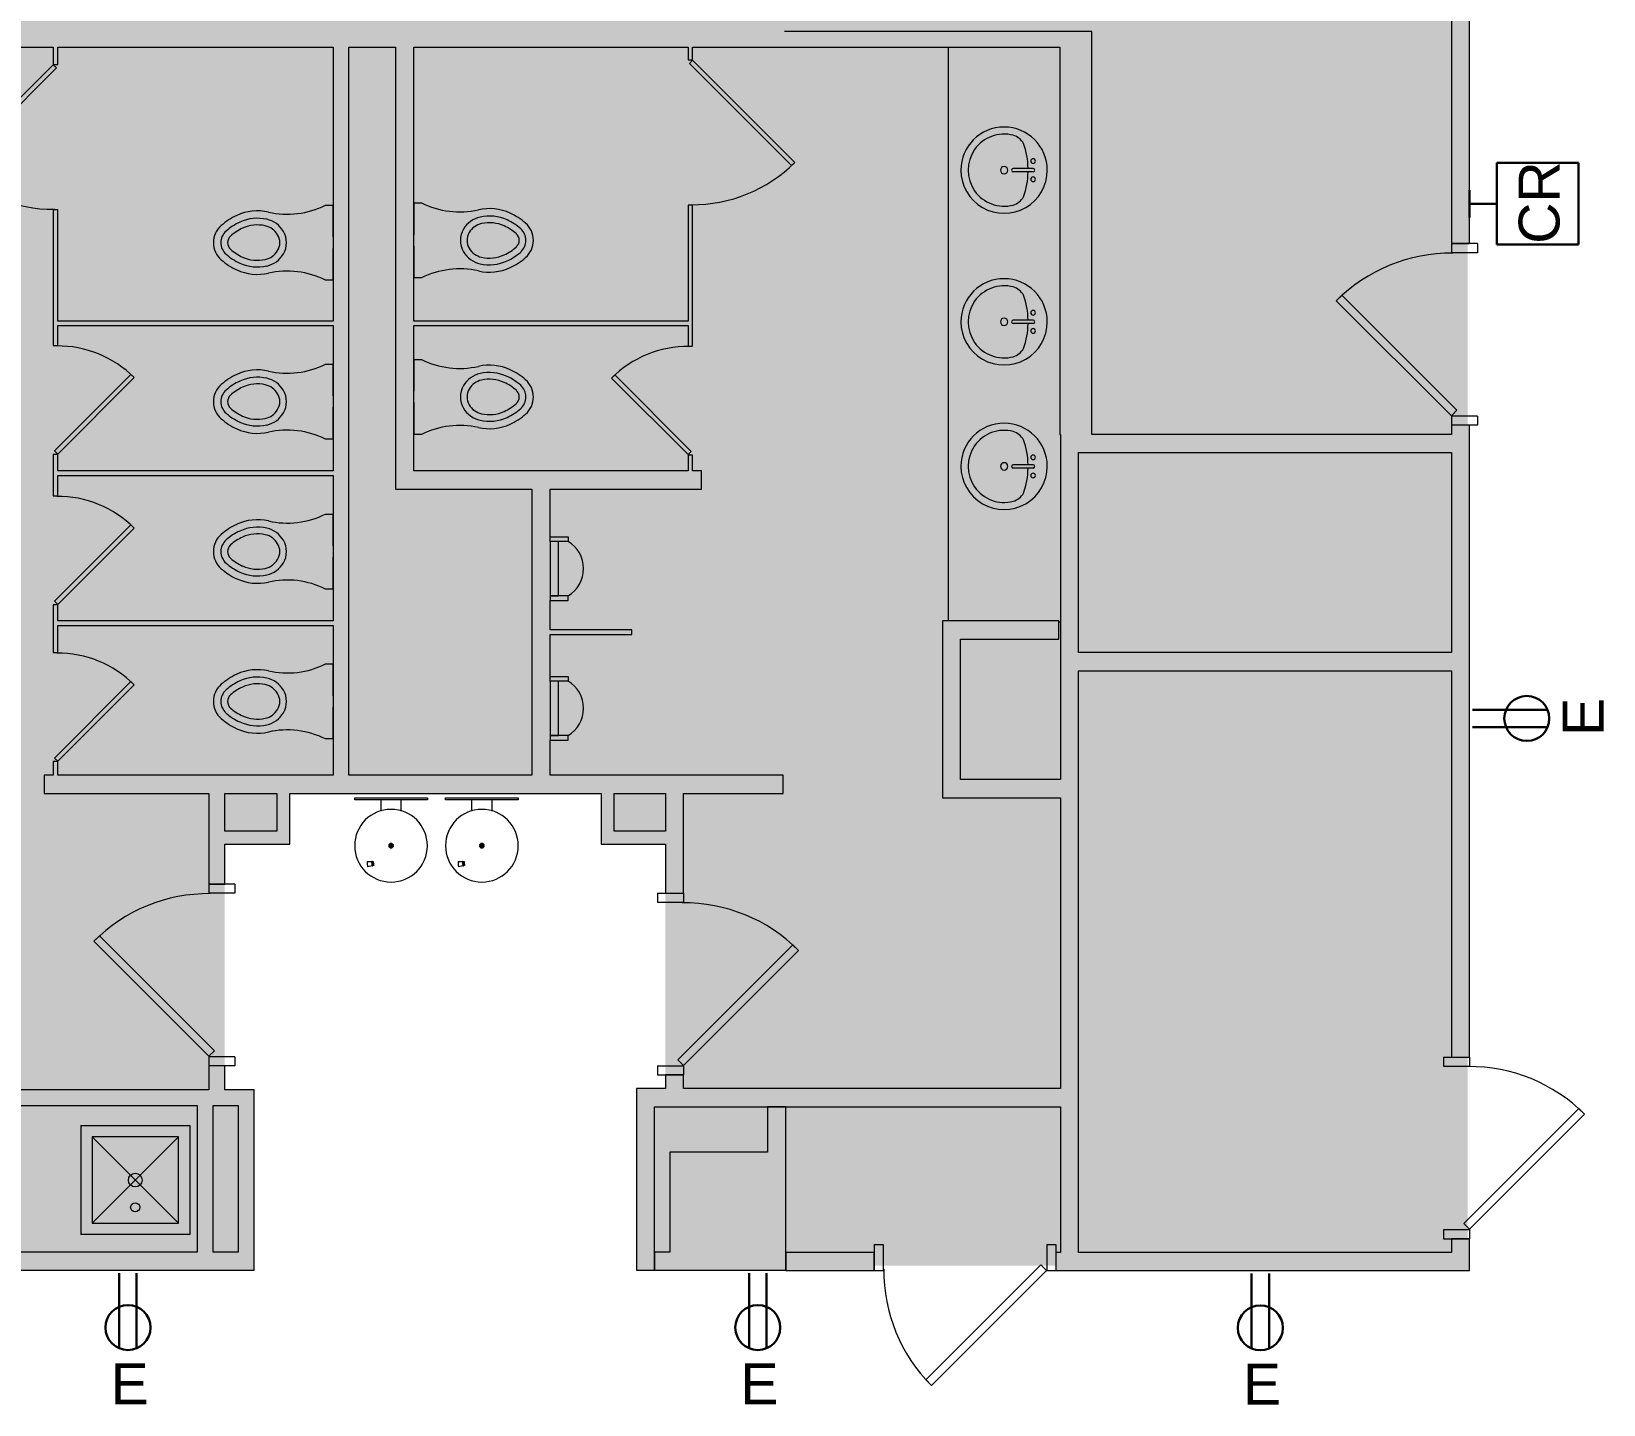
# Model space of a CAD drawing. Header units: inches. Extents: x 385 to 2249, y -1781 to -36.
# Drawn here: x 1299 to 1645, y -1544.5 to -1242.2 of the extents above; entities that cross this region are included whole.
import ezdxf

# ---------------------------------------------------------------- set-up
doc = ezdxf.new("R2010")
doc.units = ezdxf.units.IN
doc.header["$MEASUREMENT"] = 0
for name, color, linetype, lineweight in [('A-ANNO-NOTE', 131, 'Continuous', 30), ('A-DETL-GENF', 92, 'Continuous', 9), ('A-DOOR', 31, 'Continuous', 13), ('A-DOOR-FRAM', 31, 'Continuous', 20), ('A-WALL', 113, 'Continuous', 13), ('A-WALL-PATT', 111, 'Continuous', 13), ('I-WALL', 2, 'Continuous', 13), ('P-SANR-FIXT', 6, 'Continuous', 13), ('Q-CASE', 31, 'Continuous', 13)]:
    doc.layers.add(name, color=color, linetype=linetype, lineweight=lineweight)
doc.styles.add('Swis721 Lt BT', font='swissl.ttf', dxfattribs={"height": 9})

# ---------------------------------------------------------------- blocks, each defined once
blk = doc.blocks.new('Walls 36 - Walls 36-5075010-Level 5 POWER _ SIGNAL')
at = {"layer": 'A-WALL', "lineweight": 9}
blk.add_hatch(color=7, dxfattribs=at).paths.add_polyline_path([(1439.45, -1514.89), (1465.05, -1514.89), (1465.05, -1478.89), (1460.95, -1478.89), (1460.95, -1488.89), (1439.45, -1488.89), (1439.45, -1510.89), (1436.11, -1510.89), (1436.11, -1514.89)], flags=0)
at = {"layer": 'A-WALL', "color": 8, "lineweight": 20}
for p, q in [((1465.05, -1478.89), (1460.95, -1478.89)), ((1460.95, -1478.89), (1460.95, -1488.89)), ((1465.05, -1514.89), (1465.05, -1478.89)), ((1460.95, -1488.89), (1439.45, -1488.89)), ((1439.45, -1488.89), (1439.45, -1510.89)), ((1439.45, -1510.89), (1436.11, -1510.89)), ((1436.11, -1510.89), (1436.11, -1514.89)), ((1436.11, -1514.89), (1465.05, -1514.89))]:
    blk.add_line(p, q, dxfattribs=at)
blk = doc.blocks.new('Single Flush - OTJ_SOLIDFLUSH_ALUM-5070093-Level 5 POWER _ SIGNAL')
at = {"layer": 'A-DOOR', "color": 8, "lineweight": 20}
for p, q in [((-8.65, -25.84), (16.67, -0.51)), ((17.91, -1.75), (-7.42, -27.07)), ((16.67, -0.51), (17.91, -1.75)), ((-7.42, -27.07), (-8.65, -25.84))]:
    blk.add_line(p, q, dxfattribs=at)
at = {"layer": 'A-DOOR', "lineweight": 9}
blk.add_arc((17.91, -1.75), 35.81, 179.5, 225, dxfattribs=at)
at = {"layer": 'A-DOOR-FRAM', "color": 8}
for p, q in [((-20, 4), (-20, -1.75)), ((-20, 4), (-18, 4)), ((-18, 4), (-18, -1.75)), ((18, 4), (18, -1.75)), ((18, 4), (20, 4)), ((20, 4), (20, -1.75)), ((-20, -1.75), (-18, -1.75)), ((18, -1.75), (20, -1.75))]:
    blk.add_line(p, q, dxfattribs=at)
blk = doc.blocks.new('Single Flush - OTJ_SOLIDFLUSH_ALUM-5073304-Level 5 POWER _ SIGNAL')
at = {"layer": 'A-DOOR', "color": 8, "lineweight": 20}
for p, q in [((-7.42, 27.32), (-8.65, 26.09)), ((-8.65, 26.09), (16.67, 0.76)), ((17.91, 2), (-7.42, 27.32)), ((16.67, 0.76), (17.91, 2))]:
    blk.add_line(p, q, dxfattribs=at)
at = {"layer": 'A-DOOR', "lineweight": 9}
blk.add_arc((17.91, 2), 35.81, 135, 180.5, dxfattribs=at)
at = {"layer": 'A-DOOR-FRAM', "color": 8}
for p, q in [((-20, -3.75), (-20, 2)), ((-20, 2), (-18, 2)), ((-18, -3.75), (-18, 2)), ((18, -3.75), (18, 2)), ((18, 2), (20, 2)), ((20, -3.75), (20, 2)), ((-20, -3.75), (-18, -3.75)), ((18, -3.75), (20, -3.75))]:
    blk.add_line(p, q, dxfattribs=at)
blk = doc.blocks.new('Single Glass Door1 - 24_ x 84_-5083455-Level 5 POWER _ SIGNAL')
at = {"layer": 'A-DOOR', "color": 8, "lineweight": 20}
for p, q in [((-5.64, -16.63), (11.2, 0.21)), ((11.2, 0.21), (11.91, -0.5)), ((11.91, -0.5), (-4.93, -17.34)), ((-4.93, -17.34), (-5.64, -16.63))]:
    blk.add_line(p, q, dxfattribs=at)
at = {"layer": 'A-DOOR', "lineweight": 9}
blk.add_arc((11.91, -0.5), 23.81, 179.5, 225, dxfattribs=at)
blk = doc.blocks.new('Single Glass Door1 - 24_ x 84_ 2-5083524-Level 5 POWER _ SIGNAL')
at = {"layer": 'A-DOOR', "color": 8, "lineweight": 20}
for p, q in [((-7.3, -22.29), (15.2, 0.21)), ((15.2, 0.21), (15.91, -0.5)), ((15.91, -0.5), (-6.59, -22.99)), ((-6.59, -22.99), (-7.3, -22.29))]:
    blk.add_line(p, q, dxfattribs=at)
at = {"layer": 'A-DOOR', "lineweight": 9}
blk.add_arc((15.91, -0.5), 31.81, 179.5, 225, dxfattribs=at)
blk = doc.blocks.new('Single Glass Door1 - 24_ x 84_ 2-5083620-Level 5 POWER _ SIGNAL')
at = {"layer": 'A-DOOR', "color": 8, "lineweight": 20}
for p, q in [((-6.59, 22.99), (-7.3, 22.29)), ((-7.3, 22.29), (15.2, -0.21)), ((15.91, 0.5), (-6.59, 22.99)), ((15.2, -0.21), (15.91, 0.5))]:
    blk.add_line(p, q, dxfattribs=at)
at = {"layer": 'A-DOOR', "lineweight": 9}
blk.add_arc((15.91, 0.5), 31.81, 135, 180.5, dxfattribs=at)
blk = doc.blocks.new('Single Glass Door1 - 24_ x 84_-5083610-Level 5 POWER _ SIGNAL')
at = {"layer": 'A-DOOR', "color": 8, "lineweight": 20}
for p, q in [((-4.93, 17.34), (-5.64, 16.63)), ((11.91, 0.5), (-4.93, 17.34)), ((-5.64, 16.63), (11.2, -0.21)), ((11.2, -0.21), (11.91, 0.5))]:
    blk.add_line(p, q, dxfattribs=at)
at = {"layer": 'A-DOOR', "lineweight": 9}
blk.add_arc((11.91, 0.5), 23.81, 135, 180.5, dxfattribs=at)
blk = doc.blocks.new('P-Mop_Sink - P-Mop_Sink-4258602-Level 5 POWER _ SIGNAL')
at = {"layer": 'P-SANR-FIXT', "lineweight": 9}
for p, q in [((-12, 0), (12, 0)), ((-12, 0), (-12, -24)), ((12, 0), (12, -24)), ((9.5, -2.5), (-9.5, -21.5)), ((-9.5, -2.5), (9.5, -21.5)), ((-9.5, -2.5), (-9.5, -21.5)), ((9.5, -2.5), (-9.5, -2.5)), ((9.5, -21.5), (9.5, -2.5)), ((12, -24), (-12, -24)), ((-9.5, -21.5), (9.5, -21.5))]:
    blk.add_line(p, q, dxfattribs=at)
for centre, radius in [((0, -12), 1.5), ((0, -18), 1)]:
    blk.add_circle(centre, radius, dxfattribs=at)
blk = doc.blocks.new('Casework 4 - Casework 1-5090662-Level 5 POWER _ SIGNAL')
at = {"layer": 'Q-CASE', "lineweight": 9}
for p, q in [((1247.75, -1245.68), (1247.75, -1371.93)), ((1272.1, -1372.18), (1272.44, -1372.18))]:
    blk.add_line(p, q, dxfattribs=at)
blk = doc.blocks.new('Sink Vanity-Round - 19_ x 19_-5084992-Level 5 POWER _ SIGNAL')
at = {"layer": 'P-SANR-FIXT', "lineweight": 9}
for p, q in [((3.43, -9.73), (3.43, -5.36)), ((4.18, -9.73), (4.18, -5.36))]:
    blk.add_line(p, q, dxfattribs=at)
for centre, radius, start, end in [((3.81, -3.35), 9.5, 90, 270), ((3.81, -3.35), 7.93, 345.3071, 194.6929), ((3.81, -3.35), 9.5, 270, 90), ((3.81, -3.35), 0.812, 0, 180), ((3.81, -3.35), 0.812, 180, 0), ((0.05, -4.11), 4.12, 197.8096, 239.2073), ((3.81, -5.36), 0.375, 0, 180), ((7.56, -4.11), 4.12, 300.7927, 342.1904), ((3.81, 9.17), 17.81, 250.7914, 268.7933), ((1.81, -9.73), 0.5, 0, 180), ((1.81, -9.73), 0.5, 180, 0), ((3.81, -9.73), 0.375, 180, 0), ((3.81, 9.17), 17.81, 271.2067, 289.2086), ((5.81, -9.73), 0.5, 0, 180), ((5.81, -9.73), 0.5, 180, 0)]:
    blk.add_arc(centre, radius, start, end, dxfattribs=at)
blk = doc.blocks.new('P-Toilet-Wall-3D - Wall Mount-5086594-Level 5 POWER _ SIGNAL')
at = {"layer": 'P-SANR-FIXT', "lineweight": 9}
for p, q in [((1383.18, -1321.39), (1383.18, -1314.39)), ((1383.18, -1314.39), (1384.8, -1314.39)), ((1383.11, -1321.39), (1383.18, -1321.39)), ((1383.18, -1323.89), (1383.11, -1323.89)), ((1383.18, -1330.89), (1383.18, -1323.89)), ((1384.8, -1330.89), (1383.18, -1330.89))]:
    blk.add_line(p, q, dxfattribs=at)
for centre, radius, start, end in [((1393.22, -1297.54), 18.83, 243.4615, 282.704), ((1398.97, -1323.07), 5.71, 102.704, 149.296), ((1399.76, -1326.58), 10.93, 65.296, 102.704), ((1399.76, -1326.58), 9.3, 65.296, 102.704), ((1398.44, -1329.45), 12.47, 48.704, 65.296), ((1398.44, -1329.45), 14.09, 48.704, 65.296), ((1398.25, -1322.64), 4.87, 149.296, 210.704), ((1398.25, -1322.64), 3.4, 149.296, 210.704), ((1398.97, -1323.07), 4.24, 102.704, 149.296), ((1399.76, -1326.58), 7.83, 65.296, 102.704), ((1398.44, -1329.45), 11, 48.704, 65.296), ((1404.42, -1322.64), 1.93, 311.296, 48.704), ((1404.42, -1322.64), 3.4, 311.296, 48.704), ((1404.42, -1322.64), 5.03, 311.296, 48.704), ((1398.97, -1322.21), 5.71, 210.704, 257.296), ((1398.97, -1322.21), 4.24, 210.704, 257.296), ((1398.44, -1315.83), 11, 294.704, 311.296), ((1398.44, -1315.83), 12.47, 294.704, 311.296), ((1399.76, -1318.71), 10.93, 257.296, 294.704), ((1399.76, -1318.71), 9.3, 257.296, 294.704), ((1399.76, -1318.71), 7.83, 257.296, 294.704), ((1398.44, -1315.83), 14.09, 294.704, 311.296), ((1393.22, -1347.74), 18.83, 77.296, 116.5385)]:
    blk.add_arc(centre, radius, start, end, dxfattribs=at)
blk = doc.blocks.new('P-Urinal-Wall-3D - P-Urinal-Wall-3D-5086618-Level 5 POWER _ SIGNAL')
at = {"layer": 'P-SANR-FIXT', "lineweight": 9}
for p, q in [((-11.29, 2), (-11.29, 6)), ((-11.29, 6), (-10.29, 6)), ((-10.29, 6), (-10.29, 2)), ((1.71, 3.85), (-10.29, 3.85)), ((-10.29, 3.85), (-10.29, 2)), ((2.73, 6), (1.71, 6)), ((1.71, 6), (1.71, 2)), ((1.71, 2), (1.71, 3.85)), ((2.73, 2), (2.73, 6)), ((-10.29, 2), (-11.29, 2)), ((-10.29, 2), (1.71, 2)), ((1.71, 2), (2.73, 2))]:
    blk.add_line(p, q, dxfattribs=at)
blk.add_arc((-4.29, 2.39), 7, 31.0027, 148.9973, dxfattribs=at)
blk = doc.blocks.new('Non-Recessed_16quot_Bowl_Drinking_Fountain_Single_12986 - Non-Recessed_16quot_Bowl_Drinking_Fountain_Single_12986-5088045-Level 5 POWER _ SIGNAL')
at = {"layer": 'P-SANR-FIXT', "lineweight": 9}
for p, q in [((-8.48, -3), (7.52, -3)), ((-8.48, -3.37), (-8.48, -3)), ((7.52, -3.37), (-8.48, -3.37)), ((-2.73, -3.37), (-2.73, -5.88)), ((1.77, -5.88), (1.77, -3.37)), ((7.52, -3), (7.52, -3.37)), ((-5.73, -17), (-4.76, -17)), ((-4.76, -17), (-4.67, -17)), ((-4.66, -17.93), (-5.6, -18.14)), ((-4.57, -17.91), (-4.66, -17.93))]:
    blk.add_line(p, q, dxfattribs=at)
at = {"layer": 'P-SANR-FIXT', "lineweight": 9, "flags": 128}
for points in [[(-5.73, -17), (-5.73, -17.21), (-5.72, -17.42), (-5.7, -17.63), (-5.67, -17.83), (-5.63, -18.04), (-5.61, -18.14)], [(-4.56, -17.91), (-4.6, -17.75), (-4.62, -17.58), (-4.64, -17.42), (-4.66, -17.25), (-4.66, -17.09), (-4.66, -17)]]:
    blk.add_lwpolyline(points, dxfattribs=at)
at = {"layer": 'P-SANR-FIXT', "lineweight": 9}
for centre, radius, start, end in [((-0.48, -13.5), 8, 360, 180), ((-0.48, -13.5), 8, 180, 360), ((-0.48, -13.5), 0.5, 360, 180), ((-0.48, -13.5), 0.5, 180, 360), ((-0.48, -13.5), 0.125, 0, 180), ((-0.48, -13.5), 0.125, 180, 360), ((-0.51, -17), 4.25, 180, 192.6167), ((-0.51, -17), 4.16, 180, 192.6167), ((-0.51, -17), 3.88, 180, 192.6167)]:
    blk.add_arc(centre, radius, start, end, dxfattribs=at)
for points in [[(-0.92, -13.32), (-0.92, -13.3), (-0.92, -13.29), (-0.92, -13.27)], [(-4.66, -17), (-4.68, -17), (-4.7, -17), (-4.72, -17)], [(-4.63, -17.26), (-4.61, -17.27), (-4.56, -17.28), (-4.51, -17.33), (-4.48, -17.38), (-4.47, -17.43), (-4.47, -17.45)], [(-4.66, -17.93), (-4.63, -17.92), (-4.6, -17.92), (-4.56, -17.91)], [(-4.29, -17.85), (-4.34, -17.86), (-4.43, -17.88), (-4.54, -17.9), (-4.61, -17.92), (-4.63, -17.92)]]:
    blk.add_open_spline(points, degree=3, dxfattribs=at)
for points, knots in [([(-0.67, -13.32), (-0.67, -13.33), (-0.68, -13.36), (-0.7, -13.4), (-0.73, -13.43), (-0.76, -13.44), (-0.77, -13.44), (-0.79, -13.44), (-0.8, -13.44), (-0.81, -13.44), (-0.82, -13.44), (-0.84, -13.44), (-0.85, -13.43), (-0.85, -13.43), (-0.86, -13.43), (-0.87, -13.42), (-0.88, -13.41), (-0.89, -13.41), (-0.9, -13.4), (-0.9, -13.39), (-0.91, -13.38), (-0.92, -13.35), (-0.92, -13.33), (-0.92, -13.32)], [-1, -1, -1, -1, -0.888889, -0.777778, -0.666667, -0.611111, -0.583333, -0.555556, -0.5, -0.472222, -0.444444, -0.416667, -0.388889, -0.361111, -0.333333, -0.305556, -0.277778, -0.25, -0.222222, -0.194444, -0.166667, -0.111111, 0, 0, 0, 0]), ([(-0.92, -13.68), (-0.92, -13.66), (-0.92, -13.64), (-0.91, -13.62), (-0.9, -13.61), (-0.9, -13.6), (-0.89, -13.59), (-0.88, -13.58), (-0.87, -13.58), (-0.86, -13.57), (-0.85, -13.57), (-0.84, -13.56), (-0.83, -13.56), (-0.82, -13.56), (-0.81, -13.56), (-0.8, -13.55), (-0.79, -13.55), (-0.77, -13.56), (-0.76, -13.56), (-0.73, -13.57), (-0.7, -13.59), (-0.68, -13.63), (-0.67, -13.66), (-0.67, -13.68)], [-1, -1, -1, -1, -0.888889, -0.833333, -0.805556, -0.777778, -0.75, -0.722222, -0.694444, -0.666667, -0.638889, -0.611111, -0.583333, -0.555556, -0.527778, -0.5, -0.444444, -0.416667, -0.388889, -0.333333, -0.222222, -0.111111, 0, 0, 0, 0]), ([(-0.67, -13.68), (-0.67, -13.69), (-0.68, -13.72), (-0.69, -13.74), (-0.7, -13.75), (-0.7, -13.76), (-0.71, -13.77), (-0.72, -13.78), (-0.73, -13.78), (-0.74, -13.79), (-0.74, -13.79), (-0.75, -13.8), (-0.76, -13.8), (-0.77, -13.8), (-0.78, -13.8), (-0.8, -13.8), (-0.81, -13.8), (-0.82, -13.8), (-0.83, -13.8), (-0.85, -13.79), (-0.86, -13.79), (-0.87, -13.78), (-0.88, -13.78), (-0.89, -13.76), (-0.91, -13.74), (-0.92, -13.72), (-0.92, -13.69), (-0.92, -13.68)], [-1, -1, -1, -1, -0.888889, -0.833333, -0.805556, -0.777778, -0.75, -0.722222, -0.694444, -0.666667, -0.638889, -0.611111, -0.583333, -0.555556, -0.527778, -0.5, -0.472222, -0.444444, -0.388889, -0.361111, -0.333333, -0.305556, -0.277778, -0.222222, -0.166667, -0.111111, 0, 0, 0, 0]), ([(-0.89, -13.24), (-0.89, -13.23), (-0.88, -13.22), (-0.86, -13.21), (-0.85, -13.2), (-0.84, -13.2), (-0.83, -13.2), (-0.82, -13.19), (-0.81, -13.19), (-0.8, -13.19), (-0.78, -13.19), (-0.77, -13.2), (-0.76, -13.2), (-0.75, -13.2), (-0.74, -13.21), (-0.74, -13.21), (-0.73, -13.22), (-0.72, -13.22), (-0.71, -13.23), (-0.7, -13.24), (-0.7, -13.25), (-0.69, -13.26), (-0.68, -13.28), (-0.67, -13.3), (-0.67, -13.32)], [-0.7777778, -0.7777778, -0.7777778, -0.7777778, -0.7222222, -0.6666667, -0.6388889, -0.6111111, -0.5833333, -0.5555556, -0.5277778, -0.5, -0.4722222, -0.4444444, -0.4166667, -0.3888889, -0.3611111, -0.3333333, -0.3055556, -0.2777778, -0.25, -0.2222222, -0.1944444, -0.1666667, -0.1111111, 0, 0, 0, 0]), ([(-0.6, -13.15), (-0.6, -13.14), (-0.6, -13.11), (-0.59, -13.09), (-0.58, -13.08), (-0.57, -13.07), (-0.57, -13.06), (-0.56, -13.06), (-0.55, -13.05), (-0.54, -13.04), (-0.52, -13.03), (-0.49, -13.02), (-0.46, -13.02), (-0.44, -13.03), (-0.42, -13.04), (-0.41, -13.04), (-0.4, -13.05), (-0.4, -13.06), (-0.39, -13.06), (-0.38, -13.07), (-0.37, -13.08), (-0.37, -13.09), (-0.36, -13.11), (-0.35, -13.14), (-0.35, -13.15)], [-1, -1, -1, -1, -0.888889, -0.833333, -0.805556, -0.777778, -0.75, -0.722222, -0.694444, -0.666667, -0.611111, -0.555556, -0.444444, -0.388889, -0.361111, -0.333333, -0.305556, -0.277778, -0.25, -0.222222, -0.194444, -0.166667, -0.111111, 0, 0, 0, 0]), ([(-0.35, -13.15), (-0.35, -13.16), (-0.35, -13.18), (-0.36, -13.2), (-0.37, -13.21), (-0.38, -13.22), (-0.38, -13.23), (-0.39, -13.24), (-0.42, -13.26), (-0.45, -13.28), (-0.5, -13.28), (-0.54, -13.26), (-0.56, -13.24), (-0.57, -13.23), (-0.59, -13.21), (-0.6, -13.19), (-0.6, -13.16), (-0.6, -13.15)], [-1, -1, -1, -1, -0.916667, -0.875, -0.833333, -0.791667, -0.770833, -0.75, -0.666667, -0.555556, -0.444444, -0.333333, -0.277778, -0.222222, -0.166667, -0.111111, 0, 0, 0, 0]), ([(-0.6, -13.86), (-0.6, -13.85), (-0.6, -13.84), (-0.59, -13.82), (-0.59, -13.8), (-0.58, -13.79), (-0.57, -13.78), (-0.56, -13.77), (-0.54, -13.75), (-0.5, -13.74), (-0.45, -13.74), (-0.42, -13.75), (-0.39, -13.77), (-0.38, -13.78), (-0.37, -13.8), (-0.36, -13.83), (-0.35, -13.85), (-0.35, -13.86)], [-1, -1, -1, -1, -0.916667, -0.875, -0.833333, -0.791667, -0.770833, -0.75, -0.666667, -0.555556, -0.444444, -0.333333, -0.277778, -0.222222, -0.166667, -0.111111, 0, 0, 0, 0]), ([(-0.28, -13.32), (-0.28, -13.3), (-0.28, -13.28), (-0.27, -13.26), (-0.26, -13.25), (-0.25, -13.24), (-0.25, -13.23), (-0.24, -13.22), (-0.23, -13.22), (-0.22, -13.21), (-0.21, -13.21), (-0.2, -13.2), (-0.19, -13.2), (-0.18, -13.2), (-0.17, -13.19), (-0.16, -13.19), (-0.15, -13.19), (-0.14, -13.19), (-0.12, -13.2), (-0.11, -13.2), (-0.1, -13.21), (-0.09, -13.21), (-0.08, -13.22), (-0.06, -13.24), (-0.05, -13.25), (-0.04, -13.28), (-0.03, -13.3), (-0.03, -13.32)], [-1, -1, -1, -1, -0.888889, -0.833333, -0.805556, -0.777778, -0.75, -0.722222, -0.694444, -0.666667, -0.638889, -0.611111, -0.583333, -0.555556, -0.527778, -0.5, -0.472222, -0.444444, -0.388889, -0.361111, -0.333333, -0.305556, -0.277778, -0.222222, -0.166667, -0.111111, 0, 0, 0, 0]), ([(-0.03, -13.32), (-0.03, -13.33), (-0.04, -13.35), (-0.05, -13.38), (-0.06, -13.39), (-0.06, -13.4), (-0.07, -13.41), (-0.08, -13.41), (-0.08, -13.42), (-0.09, -13.43), (-0.1, -13.43), (-0.11, -13.43), (-0.12, -13.44), (-0.13, -13.44), (-0.14, -13.44), (-0.16, -13.44), (-0.17, -13.44), (-0.19, -13.44), (-0.2, -13.44), (-0.22, -13.43), (-0.25, -13.4), (-0.28, -13.36), (-0.28, -13.33), (-0.28, -13.32)], [-1, -1, -1, -1, -0.888889, -0.833333, -0.805556, -0.777778, -0.75, -0.722222, -0.694444, -0.666667, -0.638889, -0.611111, -0.583333, -0.555556, -0.527778, -0.5, -0.444444, -0.416667, -0.388889, -0.333333, -0.222222, -0.111111, 0, 0, 0, 0]), ([(-0.28, -13.68), (-0.28, -13.66), (-0.28, -13.63), (-0.25, -13.6), (-0.22, -13.57), (-0.2, -13.56), (-0.18, -13.56), (-0.16, -13.55), (-0.14, -13.56), (-0.13, -13.56), (-0.12, -13.56), (-0.11, -13.56), (-0.1, -13.57), (-0.09, -13.57), (-0.08, -13.58), (-0.08, -13.58), (-0.07, -13.59), (-0.06, -13.6), (-0.06, -13.61), (-0.05, -13.62), (-0.04, -13.64), (-0.03, -13.66), (-0.03, -13.68)], [-1, -1, -1, -1, -0.888889, -0.777778, -0.666667, -0.611111, -0.555556, -0.5, -0.472222, -0.444444, -0.416667, -0.388889, -0.361111, -0.333333, -0.305556, -0.277778, -0.25, -0.222222, -0.194444, -0.166667, -0.111111, 0, 0, 0, 0]), ([(-0.03, -13.68), (-0.03, -13.69), (-0.04, -13.72), (-0.05, -13.74), (-0.06, -13.76), (-0.08, -13.78), (-0.1, -13.79), (-0.11, -13.79), (-0.12, -13.8), (-0.13, -13.8), (-0.14, -13.8), (-0.15, -13.8), (-0.16, -13.8), (-0.17, -13.8), (-0.18, -13.8), (-0.19, -13.8), (-0.2, -13.8), (-0.21, -13.79), (-0.22, -13.79), (-0.23, -13.78), (-0.24, -13.78), (-0.25, -13.77), (-0.25, -13.76), (-0.26, -13.75), (-0.27, -13.74), (-0.28, -13.72), (-0.28, -13.69), (-0.28, -13.68)], [-1, -1, -1, -1, -0.888889, -0.833333, -0.777778, -0.722222, -0.666667, -0.638889, -0.611111, -0.583333, -0.555556, -0.527778, -0.5, -0.472222, -0.444444, -0.416667, -0.388889, -0.361111, -0.333333, -0.305556, -0.277778, -0.25, -0.222222, -0.194444, -0.166667, -0.111111, 0, 0, 0, 0]), ([(-4.71, -17), (-4.69, -17), (-4.63, -17), (-4.53, -17), (-4.43, -17), (-4.38, -17)], [-0.1147104, -0.1147104, -0.1147104, -0.1147104, -0.0833333, -0.0416667, 0, 0, 0, 0]), ([(-0.35, -13.86), (-0.35, -13.88), (-0.36, -13.9), (-0.37, -13.92), (-0.37, -13.93), (-0.38, -13.94), (-0.39, -13.95), (-0.39, -13.96), (-0.4, -13.96), (-0.42, -13.97), (-0.43, -13.98), (-0.45, -13.99), (-0.48, -13.99), (-0.5, -13.99), (-0.52, -13.98), (-0.53, -13.98), (-0.54, -13.97), (-0.55, -13.96), (-0.56, -13.96), (-0.57, -13.95), (-0.57, -13.94), (-0.58, -13.93), (-0.59, -13.92), (-0.6, -13.9), (-0.6, -13.88), (-0.6, -13.86)], [-1, -1, -1, -1, -0.888889, -0.833333, -0.805556, -0.777778, -0.75, -0.722222, -0.694444, -0.666667, -0.611111, -0.555556, -0.5, -0.444444, -0.388889, -0.361111, -0.333333, -0.305556, -0.277778, -0.25, -0.222222, -0.194444, -0.166667, -0.111111, 0, 0, 0, 0]), ([(-4.47, -17.45), (-4.47, -17.48), (-4.48, -17.52), (-4.51, -17.57), (-4.53, -17.59), (-4.56, -17.62), (-4.59, -17.63), (-4.61, -17.63)], [-1, -1, -1, -1, -0.8333333, -0.7916667, -0.75, -0.6666667, -0.5851729, -0.5851729, -0.5851729, -0.5851729])]:
    blk.add_open_spline(points, degree=3, knots=knots, dxfattribs=at)
blk = doc.blocks.new('Single Flush - OTJ_SOLIDFLUSH_ALUM-5110855-Level 5 POWER _ SIGNAL')
at = {"layer": 'A-DOOR', "color": 8, "lineweight": 20}
for p, q in [((-8.65, -26.09), (16.67, -0.76)), ((17.91, -2), (-7.42, -27.32)), ((16.67, -0.76), (17.91, -2)), ((-7.42, -27.32), (-8.65, -26.09))]:
    blk.add_line(p, q, dxfattribs=at)
at = {"layer": 'A-DOOR', "lineweight": 9}
blk.add_arc((17.91, -2), 35.81, 179.5, 225, dxfattribs=at)
at = {"layer": 'A-DOOR-FRAM', "color": 8}
for p, q in [((-20, 3.75), (-20, -2)), ((-20, 3.75), (-18, 3.75)), ((-18, 3.75), (-18, -2)), ((18, 3.75), (18, -2)), ((18, 3.75), (20, 3.75)), ((20, 3.75), (20, -2)), ((-20, -2), (-18, -2)), ((18, -2), (20, -2))]:
    blk.add_line(p, q, dxfattribs=at)

msp = doc.modelspace()

# ---------------------------------------------------------------- hatches: boundary and pattern name
at = {"layer": 'A-DETL-GENF'}
h = msp.add_hatch(color=9, dxfattribs=at)
h.paths.add_polyline_path([(1524.47, -1513.89), (1524.47, -1510.95), (1525.47, -1510.95), (1525.47, -1478.89), (1465.05, -1478.89), (1465.05, -1510.95), (1484.47, -1510.95), (1484.47, -1513.89)], flags=0)
h.paths.add_polyline_path([(1529.47, -1510.95), (1611.51, -1510.95), (1611.51, -1507.95), (1615.11, -1507.95), (1615.11, -1467.95), (1611.51, -1467.95), (1611.51, -1382.93), (1529.47, -1382.93), (1529.47, -1494.95)], flags=0)
h.paths.add_polyline_path([(1439.45, -1510.89), (1439.45, -1488.89), (1460.95, -1488.89), (1460.95, -1478.89), (1436.11, -1478.89), (1436.11, -1510.89), (1438.5, -1510.89)], flags=0)
h.paths.add_polyline_path([(1312.3, -1510.89), (1335.43, -1510.89), (1335.43, -1478.64), (1222.77, -1478.64), (1222.77, -1510.89), (1309.8, -1510.89)], flags=0)
h.paths.add_polyline_path([(1338.93, -1510.89), (1344.5, -1510.89), (1344.5, -1478.64), (1338.93, -1478.64), (1338.93, -1504.53)], flags=0)
h.paths.add_polyline_path([(1335.43, -1475.14), (1338, -1475.14), (1338, -1469.89), (1341.5, -1469.89), (1341.5, -1429.89), (1338, -1429.89), (1338, -1409.93), (1301.75, -1409.93), (1301.75, -1405.93), (1303.74, -1405.93), (1303.74, -1402.93), (1304.74, -1402.93), (1304.74, -1405.93), (1365.36, -1405.93), (1365.36, -1372.93), (1304.74, -1372.93), (1304.74, -1378.93), (1303.74, -1378.93), (1303.74, -1368.43), (1304.74, -1368.43), (1304.74, -1371.93), (1365.36, -1371.93), (1365.36, -1339.93), (1304.74, -1339.93), (1304.74, -1344.43), (1303.74, -1344.43), (1303.74, -1335.31), (1304.74, -1335.31), (1304.74, -1338.93), (1365.36, -1338.93), (1365.36, -1306.93), (1304.74, -1306.93), (1304.74, -1311.31), (1303.74, -1311.31), (1303.74, -1281.43), (1304.74, -1281.43), (1304.74, -1305.93), (1365.36, -1305.93), (1365.36, -1245.68), (1304.74, -1245.68), (1304.74, -1249.43), (1303.74, -1249.43), (1303.74, -1245.68), (1223.12, -1245.68), (1223.12, -1242.18), (1461.2, -1242.18), (1461.2, -1223.52), (1439.45, -1223.52), (1439.45, -1199.52), (1461.2, -1199.52), (1461.2, -1185.39), (1611.76, -1185.39), (1611.76, -1114.27), (1615.11, -1114.27), (1615.11, -1039.27), (1611.76, -1039.27), (1611.76, -1018.52), (1536.95, -1018.52), (1536.95, -1027.89), (1512.86, -1027.89), (1512.86, -1018.52), (1404.95, -1018.52), (1404.95, -1027.89), (1380.86, -1027.89), (1380.86, -1018.52), (1314.36, -1018.52), (1314.36, -1040.95), (1222.81, -1040.95), (1222.81, -1104.09), (1225.11, -1104.09), (1225.11, -1133.84), (1222.77, -1133.84), (1222.77, -1372.18), (1248.5, -1372.18), (1248.5, -1410.64), (1225.15, -1410.64), (1225.15, -1426.29), (1222.77, -1426.29), (1222.77, -1475.14), (1269.3, -1475.14)], flags=0)
h.paths.add_polyline_path([(1525.47, -1474.89), (1525.47, -1410.89), (1499.47, -1410.89), (1499.47, -1371.93), (1525.12, -1371.93), (1525.12, -1375.93), (1503.47, -1375.93), (1503.47, -1406.89), (1525.47, -1406.89), (1525.47, -1330.89), (1525.36, -1330.89), (1525.36, -1245.68), (1444.49, -1245.68), (1444.49, -1248.43), (1443.49, -1248.43), (1443.49, -1245.68), (1383.11, -1245.68), (1383.11, -1305.93), (1443.49, -1305.93), (1443.49, -1280.43), (1444.49, -1280.43), (1444.49, -1311.43), (1443.49, -1311.43), (1443.45, -1306.93), (1383.11, -1306.93), (1383.11, -1338.93), (1443.49, -1338.93), (1443.49, -1335.43), (1444.49, -1335.43), (1444.49, -1338.93), (1446.48, -1338.93), (1446.48, -1342.93), (1413.11, -1342.93), (1413.11, -1373.93), (1431.11, -1373.93), (1431.11, -1374.93), (1413.11, -1374.93), (1413.11, -1405.93), (1464.42, -1405.93), (1464.42, -1409.93), (1442.5, -1409.93), (1442.5, -1431.89), (1438.5, -1431.89), (1438.5, -1471.89), (1442.5, -1471.89), (1442.5, -1474.89), (1516.31, -1474.89)], flags=0)
h.paths.add_polyline_path([(1438.5, -1418.2), (1438.5, -1409.93), (1427.23, -1409.93), (1427.23, -1418.2), (1437.43, -1418.2)], flags=0)
h.paths.add_polyline_path([(1353, -1418.2), (1353, -1409.93), (1341.5, -1409.93), (1341.5, -1418.2), (1346.96, -1418.2)], flags=0)
h.paths.add_polyline_path([(1245, -1407.14), (1245, -1375.68), (1222.77, -1375.68), (1222.77, -1400.29), (1225.15, -1400.29), (1225.15, -1407.14), (1226.69, -1407.14)], flags=0)
h.paths.add_polyline_path([(1399.58, -1405.93), (1409.11, -1405.93), (1409.11, -1342.93), (1379.11, -1342.93), (1379.11, -1245.68), (1368.86, -1245.68), (1368.86, -1405.93), (1392.06, -1405.93)], flags=0)
h.paths.add_polyline_path([(1529.47, -1378.93), (1611.51, -1378.93), (1611.51, -1334.89), (1529.47, -1334.89), (1529.47, -1335.2)], flags=0)
h.paths.add_polyline_path([(1587.5, -1330.89), (1611.51, -1330.89), (1611.51, -1328.89), (1615.11, -1328.89), (1615.11, -1288.89), (1611.51, -1288.89), (1611.51, -1188.89), (1464.7, -1188.89), (1464.7, -1242.18), (1532.36, -1242.18), (1532.36, -1330.89)], flags=0)
h.paths.add_polyline_path([(1226.69, -1036.33), (1310.86, -1036.33), (1310.86, -915.95), (1303.61, -915.95), (1303.61, -911.33), (1409.69, -911.33), (1409.69, -910.89), (1225.06, -910.89), (1225.06, -911.33), (1263.61, -911.33), (1263.61, -915.95), (1225.06, -915.95), (1225.06, -936.89), (1222.81, -936.89), (1222.81, -1036.33), (1225.11, -1036.33)], flags=0)
h.paths.add_polyline_path([(1516.36, -1024.39), (1533.45, -1024.39), (1533.45, -1018.52), (1516.36, -1018.52)], flags=0)
h.paths.add_polyline_path([(1399.36, -1024.39), (1401.45, -1024.39), (1401.45, -1018.52), (1384.36, -1018.52), (1384.36, -1024.39), (1397.78, -1024.39)], flags=0)
h.paths.add_polyline_path([(1587.5, -1015.02), (1611.76, -1015.02), (1611.76, -1009.77), (1615.11, -1009.77), (1615.11, -969.77), (1611.76, -969.77), (1611.76, -915.95), (1611.61, -915.95), (1611.61, -936.89), (1590.01, -936.89), (1590.01, -921.89), (1406.2, -921.89), (1406.2, -1015.02), (1579.07, -1015.02)], flags=0)
h.paths.add_polyline_path([(1346.96, -1015.02), (1372.86, -1015.02), (1372.86, -915.95), (1314.36, -915.95), (1314.36, -1015.02), (1341.5, -1015.02)], flags=0)
h.paths.add_polyline_path([(1380.86, -1015.02), (1402.7, -1015.02), (1402.7, -925.39), (1376.36, -925.39), (1376.36, -1015.02)], flags=0)
h.paths.add_polyline_path([(1402.7, -921.89), (1402.7, -915.95), (1376.36, -915.95), (1376.36, -921.89)], flags=0)
h.paths.add_polyline_path([(1413.19, -911.33), (1603.7, -911.33), (1603.7, -910.89), (1413.19, -910.89), (1413.19, -911.04)], flags=0)
h.paths.add_polyline_path([(1611.61, -911.33), (1611.76, -911.33), (1611.76, -910.89), (1607.2, -910.89), (1607.2, -911.33), (1608.55, -911.33)], flags=0)
at = {"layer": 'A-WALL-PATT', "lineweight": 9}
for points in [[(1461.2, -1242.18), (1464.7, -1242.18), (1464.7, -1185.39), (1461.2, -1185.39), (1461.2, -1223.7)], [(1467.23, -1245.68), (1525.36, -1245.68), (1525.36, -1242.18), (1223.12, -1242.18), (1223.12, -1245.68), (1461.2, -1245.68)], [(1532.36, -1330.89), (1532.36, -1242.18), (1525.36, -1242.18), (1525.36, -1330.89), (1529.47, -1330.89)], [(1365.36, -1405.93), (1368.86, -1405.93), (1368.86, -1245.68), (1365.36, -1245.68), (1365.36, -1394.45)], [(1379.11, -1342.93), (1383.11, -1342.93), (1383.11, -1245.68), (1379.11, -1245.68), (1379.11, -1335.2)], [(1346.96, -1306.93), (1365.36, -1306.93), (1365.36, -1305.93), (1304.74, -1305.93), (1304.74, -1306.93), (1316.9, -1306.93)], [(1383.11, -1306.93), (1443.49, -1306.93), (1443.49, -1305.93), (1383.11, -1305.93)], [(1525.47, -1510.95), (1529.47, -1510.95), (1529.47, -1330.89), (1525.47, -1330.89), (1525.47, -1510.77)], [(1611.51, -1334.89), (1611.51, -1330.89), (1529.47, -1330.89), (1529.47, -1334.89), (1587.5, -1334.89)], [(1346.96, -1339.93), (1365.36, -1339.93), (1365.36, -1338.93), (1304.74, -1338.93), (1304.74, -1339.93), (1316.9, -1339.93)], [(1446.48, -1342.93), (1446.48, -1338.93), (1383.11, -1338.93), (1383.11, -1342.93), (1443.49, -1342.93)], [(1409.11, -1405.93), (1413.11, -1405.93), (1413.11, -1342.93), (1409.11, -1342.93), (1409.11, -1390.95)], [(1365.36, -1372.93), (1365.36, -1371.93), (1304.74, -1371.93), (1304.74, -1372.93), (1362, -1372.93)], [(1499.47, -1375.93), (1525.12, -1375.93), (1525.12, -1371.93), (1499.47, -1371.93)], [(1431.11, -1374.93), (1431.11, -1373.93), (1413.11, -1373.93), (1413.11, -1374.93)], [(1500.77, -1410.89), (1503.47, -1410.89), (1503.47, -1375.93), (1499.47, -1375.93), (1499.47, -1410.89)], [(1587.5, -1382.93), (1611.51, -1382.93), (1611.51, -1378.93), (1529.47, -1378.93), (1529.47, -1382.93)], [(1407.1, -1409.93), (1464.42, -1409.93), (1464.42, -1405.93), (1301.75, -1405.93), (1301.75, -1409.93), (1399.58, -1409.93)], [(1525.47, -1410.89), (1525.47, -1406.89), (1503.47, -1406.89), (1503.47, -1410.89), (1524.89, -1410.89)], [(1353, -1418.2), (1355.87, -1418.2), (1355.87, -1409.93), (1353, -1409.93), (1353, -1411.14)], [(1424.36, -1421.08), (1427.23, -1421.08), (1427.23, -1409.93), (1424.36, -1409.93), (1424.36, -1418.2)], [(1346.96, -1421.08), (1355.87, -1421.08), (1355.87, -1418.2), (1341.5, -1418.2), (1341.5, -1421.08)], [(1438.5, -1421.08), (1438.5, -1418.2), (1427.23, -1418.2), (1427.23, -1421.08), (1437.11, -1421.08)], [(1226.69, -1478.64), (1348, -1478.64), (1348, -1475.14), (1222.77, -1475.14), (1222.77, -1478.64)], [(1525.47, -1478.89), (1525.47, -1474.89), (1432.11, -1474.89), (1432.11, -1478.89), (1524.47, -1478.89)], [(1338.93, -1510.89), (1338.93, -1478.64), (1335.43, -1478.64), (1335.43, -1510.89), (1338, -1510.89)], [(1348, -1514.89), (1348, -1478.64), (1344.5, -1478.64), (1344.5, -1514.89), (1346.96, -1514.89)], [(1436.11, -1514.89), (1436.11, -1478.89), (1432.11, -1478.89), (1432.11, -1514.89)]]:
    msp.add_hatch(color=7, dxfattribs=at).paths.add_polyline_path(points, flags=0)
h = msp.add_hatch(color=7, dxfattribs=at)
h.paths.add_polyline_path([(1611.51, -1510.95), (1615.51, -1510.95), (1615.51, -1507.95), (1611.51, -1507.95)], flags=0)
h.paths.add_polyline_path([(1615.51, -1467.95), (1615.51, -1328.89), (1611.51, -1328.89), (1611.51, -1467.95)], flags=0)
h.paths.add_polyline_path([(1615.51, -1288.89), (1615.51, -1187.14), (1611.76, -1187.14), (1611.76, -1188.89), (1611.51, -1188.89), (1611.51, -1288.89)], flags=0)
h = msp.add_hatch(color=7, dxfattribs=at)
h.paths.add_polyline_path([(1304.74, -1405.93), (1304.74, -1402.93), (1303.74, -1402.93), (1303.74, -1405.93)], flags=0)
h.paths.add_polyline_path([(1304.74, -1378.93), (1304.74, -1368.43), (1303.74, -1368.43), (1303.74, -1378.93)], flags=0)
h.paths.add_polyline_path([(1303.74, -1344.43), (1304.74, -1344.43), (1304.74, -1335.31), (1303.74, -1335.31)], flags=0)
h.paths.add_polyline_path([(1304.74, -1311.31), (1304.74, -1281.43), (1303.74, -1281.43), (1303.74, -1311.31)], flags=0)
h.paths.add_polyline_path([(1304.74, -1249.43), (1304.74, -1245.68), (1303.74, -1245.68), (1303.74, -1249.43)], flags=0)
h = msp.add_hatch(color=7, dxfattribs=at)
h.paths.add_polyline_path([(1444.49, -1338.93), (1444.49, -1335.43), (1443.49, -1335.43), (1443.49, -1338.93)], flags=0)
h.paths.add_polyline_path([(1444.49, -1311.43), (1444.49, -1280.43), (1443.49, -1280.43), (1443.49, -1311.43)], flags=0)
h.paths.add_polyline_path([(1444.49, -1248.43), (1444.49, -1245.68), (1443.49, -1245.68), (1443.49, -1248.43)], flags=0)
h = msp.add_hatch(color=7, dxfattribs=at)
h.paths.add_polyline_path([(1338.93, -1475.14), (1341.5, -1475.14), (1341.5, -1469.89), (1338, -1469.89), (1338, -1475.14)], flags=0)
h.paths.add_polyline_path([(1341.5, -1429.89), (1341.5, -1409.93), (1338, -1409.93), (1338, -1429.89)], flags=0)
h = msp.add_hatch(color=7, dxfattribs=at)
h.paths.add_polyline_path([(1439.45, -1474.89), (1442.5, -1474.89), (1442.5, -1471.89), (1438.5, -1471.89), (1438.5, -1474.89)], flags=0)
h.paths.add_polyline_path([(1442.5, -1431.89), (1442.5, -1409.93), (1438.5, -1409.93), (1438.5, -1431.89)], flags=0)
h = msp.add_hatch(color=7, dxfattribs=at)
h.paths.add_polyline_path([(1344.5, -1514.89), (1344.5, -1510.89), (1291.77, -1510.89), (1291.77, -1514.89), (1338, -1514.89)], flags=0)
h.paths.add_polyline_path([(1226.69, -1514.89), (1251.77, -1514.89), (1251.77, -1510.89), (1222.77, -1510.89), (1222.77, -1514.89)], flags=0)
h = msp.add_hatch(color=7, dxfattribs=at)
h.paths.add_polyline_path([(1611.51, -1514.95), (1615.51, -1514.95), (1615.51, -1510.95), (1524.47, -1510.95), (1524.47, -1514.95), (1587.5, -1514.95)], flags=0)
h.paths.add_polyline_path([(1484.47, -1514.95), (1484.47, -1510.95), (1465.05, -1510.95), (1465.05, -1514.95), (1467.23, -1514.95)], flags=0)

# ---------------------------------------------------------------- linework, layer by layer
at = {"layer": 'A-ANNO-NOTE'}
for p, q in [((1621.51, -1271.12), (1621.51, -1289.12)), ((1639.51, -1271.12), (1621.51, -1271.12)), ((1639.51, -1289.12), (1639.51, -1271.12)), ((1615.51, -1283.12), (1615.51, -1277.12)), ((1615.51, -1280.12), (1621.51, -1280.12)), ((1621.51, -1289.12), (1639.51, -1289.12)), ((1616.16, -1391.51), (1632.69, -1391.51)), ((1616.16, -1391.51), (1632.69, -1391.51)), ((1616.16, -1395.34), (1632.69, -1395.34)), ((1318.29, -1515.54), (1318.29, -1532.07)), ((1322.12, -1515.54), (1322.12, -1532.07)), ((1322.12, -1515.54), (1322.12, -1532.07)), ((1456.93, -1515.54), (1456.93, -1532.07)), ((1460.76, -1515.54), (1460.76, -1532.07)), ((1460.76, -1515.54), (1460.76, -1532.07)), ((1567.54, -1515.61), (1567.54, -1532.13)), ((1571.38, -1515.61), (1571.38, -1532.13)), ((1571.38, -1515.61), (1571.38, -1532.13))]:
    msp.add_line(p, q, dxfattribs=at)
for centre in [(1628.12, -1393.42), (1320.21, -1527.51), (1458.85, -1527.51), (1569.46, -1527.57)]:
    msp.add_circle(centre, 4.95, dxfattribs=at)
at = {"layer": 'A-WALL', "color": 8, "lineweight": 20}
for p, q in [((1611.51, -1187.14), (1611.51, -1288.89)), ((1615.51, -1288.89), (1615.51, -1187.14)), ((1532.36, -1242.18), (1525.36, -1242.18)), ((1532.36, -1330.89), (1532.36, -1242.18)), ((1379.11, -1245.68), (1379.11, -1342.93)), ((1383.11, -1305.93), (1383.11, -1245.68)), ((1525.36, -1245.68), (1525.36, -1330.89)), ((1611.51, -1288.89), (1615.51, -1288.89)), ((1383.11, -1338.93), (1383.11, -1306.93)), ((1525.36, -1330.89), (1525.47, -1330.89)), ((1525.47, -1330.89), (1525.47, -1406.89)), ((1611.51, -1330.89), (1532.36, -1330.89)), ((1615.51, -1328.89), (1611.51, -1328.89)), ((1611.51, -1328.89), (1611.51, -1330.89)), ((1615.51, -1467.95), (1615.51, -1328.89)), ((1529.47, -1378.93), (1529.47, -1334.89)), ((1529.47, -1334.89), (1611.51, -1334.89)), ((1611.51, -1334.89), (1611.51, -1378.93)), ((1443.49, -1338.93), (1383.11, -1338.93)), ((1446.48, -1338.93), (1444.49, -1338.93)), ((1446.48, -1342.93), (1446.48, -1338.93)), ((1379.11, -1342.93), (1409.11, -1342.93)), ((1409.11, -1342.93), (1409.11, -1405.93)), ((1413.11, -1342.93), (1446.48, -1342.93)), ((1413.11, -1353.43), (1413.11, -1342.93)), ((1413.11, -1373.93), (1413.11, -1367.45)), ((1525.12, -1371.93), (1499.47, -1371.93)), ((1499.47, -1371.93), (1499.47, -1410.89)), ((1525.12, -1375.93), (1525.12, -1371.93)), ((1413.11, -1384.18), (1413.11, -1374.93)), ((1503.47, -1375.93), (1525.12, -1375.93)), ((1503.47, -1406.89), (1503.47, -1375.93)), ((1611.51, -1378.93), (1529.47, -1378.93)), ((1529.47, -1510.95), (1529.47, -1382.93)), ((1529.47, -1382.93), (1611.51, -1382.93)), ((1611.51, -1382.93), (1611.51, -1467.95)), ((1413.11, -1405.93), (1413.11, -1398.2)), ((1303.74, -1405.93), (1301.75, -1405.93)), ((1301.75, -1405.93), (1301.75, -1409.93)), ((1365.36, -1405.93), (1304.74, -1405.93)), ((1409.11, -1405.93), (1368.86, -1405.93)), ((1464.42, -1405.93), (1413.11, -1405.93)), ((1464.42, -1409.93), (1464.42, -1405.93)), ((1525.47, -1406.89), (1503.47, -1406.89)), ((1301.75, -1409.93), (1338, -1409.93)), ((1341.5, -1409.93), (1353, -1409.93)), ((1355.87, -1409.93), (1424.36, -1409.93)), ((1427.23, -1409.93), (1438.5, -1409.93)), ((1438.5, -1409.93), (1438.5, -1418.2)), ((1442.5, -1409.93), (1464.42, -1409.93)), ((1442.5, -1431.89), (1442.5, -1409.93)), ((1499.47, -1410.89), (1525.47, -1410.89)), ((1525.47, -1410.89), (1525.47, -1474.89)), ((1438.5, -1421.08), (1438.5, -1431.89)), ((1438.5, -1431.89), (1442.5, -1431.89)), ((1611.51, -1467.95), (1615.51, -1467.95)), ((1438.5, -1471.89), (1438.5, -1474.89)), ((1442.5, -1471.89), (1438.5, -1471.89)), ((1442.5, -1474.89), (1442.5, -1471.89)), ((1438.5, -1474.89), (1432.11, -1474.89)), ((1432.11, -1474.89), (1432.11, -1514.89)), ((1525.47, -1474.89), (1442.5, -1474.89)), ((1436.11, -1478.89), (1525.47, -1478.89)), ((1436.11, -1514.89), (1436.11, -1478.89)), ((1525.47, -1478.89), (1525.47, -1510.95)), ((1615.51, -1507.95), (1611.51, -1507.95)), ((1611.51, -1507.95), (1611.51, -1510.95)), ((1615.51, -1514.95), (1615.51, -1507.95)), ((1335.43, -1510.89), (1291.77, -1510.89)), ((1344.5, -1510.89), (1338.93, -1510.89)), ((1484.47, -1510.95), (1465.05, -1510.95)), ((1465.05, -1510.95), (1465.05, -1514.95)), ((1484.47, -1514.95), (1484.47, -1510.95)), ((1525.47, -1510.95), (1524.47, -1510.95)), ((1524.47, -1510.95), (1524.47, -1514.95)), ((1611.51, -1510.95), (1529.47, -1510.95)), ((1291.77, -1514.89), (1344.5, -1514.89)), ((1432.11, -1514.89), (1436.11, -1514.89)), ((1465.05, -1514.95), (1484.47, -1514.95)), ((1524.47, -1514.95), (1615.51, -1514.95))]:
    msp.add_line(p, q, dxfattribs=at)
at = {"layer": 'I-WALL', "color": 8, "lineweight": 20}
for p, q in [((1525.36, -1242.18), (1464.7, -1242.18)), ((1223.12, -1245.68), (1303.74, -1245.68)), ((1303.74, -1245.68), (1303.74, -1249.43)), ((1304.74, -1245.68), (1365.36, -1245.68)), ((1304.74, -1249.43), (1304.74, -1245.68)), ((1365.36, -1245.68), (1365.36, -1305.93)), ((1368.86, -1245.68), (1379.11, -1245.68)), ((1368.86, -1405.93), (1368.86, -1245.68)), ((1383.11, -1245.68), (1443.49, -1245.68)), ((1443.49, -1245.68), (1443.49, -1248.43)), ((1444.49, -1245.68), (1525.36, -1245.68)), ((1444.49, -1248.43), (1444.49, -1245.68)), ((1443.49, -1248.43), (1444.49, -1248.43)), ((1303.74, -1249.43), (1304.74, -1249.43)), ((1303.74, -1281.43), (1303.74, -1311.31)), ((1304.74, -1281.43), (1303.74, -1281.43)), ((1304.74, -1305.93), (1304.74, -1281.43)), ((1444.49, -1280.43), (1443.49, -1280.43)), ((1443.49, -1280.43), (1443.49, -1305.93)), ((1444.49, -1311.43), (1444.49, -1280.43)), ((1365.36, -1305.93), (1304.74, -1305.93)), ((1304.74, -1311.31), (1304.74, -1306.93)), ((1304.74, -1306.93), (1365.36, -1306.93)), ((1365.36, -1306.93), (1365.36, -1338.93)), ((1443.49, -1305.93), (1383.11, -1305.93)), ((1383.11, -1306.93), (1443.49, -1306.93)), ((1443.49, -1306.93), (1443.49, -1311.43)), ((1303.74, -1311.31), (1304.74, -1311.31)), ((1443.49, -1311.43), (1444.49, -1311.43)), ((1303.74, -1335.31), (1303.74, -1344.43)), ((1304.74, -1335.31), (1303.74, -1335.31)), ((1304.74, -1338.93), (1304.74, -1335.31)), ((1444.49, -1335.43), (1443.49, -1335.43)), ((1443.49, -1335.43), (1443.49, -1338.93)), ((1444.49, -1338.93), (1444.49, -1335.43)), ((1365.36, -1338.93), (1304.74, -1338.93)), ((1304.74, -1344.43), (1304.74, -1339.93)), ((1304.74, -1339.93), (1365.36, -1339.93)), ((1365.36, -1339.93), (1365.36, -1371.93)), ((1303.74, -1344.43), (1304.74, -1344.43)), ((1303.74, -1368.43), (1303.74, -1378.93)), ((1304.74, -1368.43), (1303.74, -1368.43)), ((1304.74, -1371.93), (1304.74, -1368.43)), ((1365.36, -1371.93), (1304.74, -1371.93)), ((1304.74, -1378.93), (1304.74, -1372.93)), ((1304.74, -1372.93), (1365.36, -1372.93)), ((1365.36, -1372.93), (1365.36, -1405.93)), ((1431.11, -1373.93), (1413.11, -1373.93)), ((1413.11, -1374.93), (1431.11, -1374.93)), ((1431.11, -1374.93), (1431.11, -1373.93)), ((1303.74, -1378.93), (1304.74, -1378.93)), ((1303.74, -1402.93), (1303.74, -1405.93)), ((1304.74, -1402.93), (1303.74, -1402.93)), ((1304.74, -1405.93), (1304.74, -1402.93)), ((1338, -1409.93), (1338, -1429.89)), ((1341.5, -1418.2), (1341.5, -1409.93)), ((1353, -1409.93), (1353, -1418.2)), ((1355.87, -1421.08), (1355.87, -1409.93)), ((1424.36, -1409.93), (1424.36, -1421.08)), ((1427.23, -1418.2), (1427.23, -1409.93)), ((1353, -1418.2), (1341.5, -1418.2)), ((1438.5, -1418.2), (1427.23, -1418.2)), ((1341.5, -1429.89), (1341.5, -1421.08)), ((1341.5, -1421.08), (1355.87, -1421.08)), ((1424.36, -1421.08), (1438.5, -1421.08)), ((1338, -1429.89), (1341.5, -1429.89)), ((1338, -1469.89), (1338, -1475.14)), ((1341.5, -1469.89), (1338, -1469.89)), ((1341.5, -1475.14), (1341.5, -1469.89)), ((1338, -1475.14), (1222.77, -1475.14)), ((1348, -1475.14), (1341.5, -1475.14)), ((1348, -1514.89), (1348, -1475.14)), ((1222.77, -1478.64), (1335.43, -1478.64)), ((1335.43, -1478.64), (1335.43, -1510.89)), ((1338.93, -1478.64), (1344.5, -1478.64)), ((1338.93, -1510.89), (1338.93, -1478.64)), ((1344.5, -1478.64), (1344.5, -1510.89)), ((1344.5, -1514.89), (1348, -1514.89))]:
    msp.add_line(p, q, dxfattribs=at)

# ---------------------------------------------------------------- block references
at = {"layer": 'A-DOOR'}
for name, p, rotation in [('Single Glass Door1 - 24_ x 84_ 2-5083524-Level 5 POWER _ SIGNAL', (1443.99, -1264.43), 89.99999999999984), ('Single Glass Door1 - 24_ x 84_ 2-5083620-Level 5 POWER _ SIGNAL', (1304.24, -1265.43), 89.9999999999999), ('Single Flush - OTJ_SOLIDFLUSH_ALUM-5110855-Level 5 POWER _ SIGNAL', (1613.51, -1308.89), 269.9999999999999), ('Single Glass Door1 - 24_ x 84_-5083610-Level 5 POWER _ SIGNAL', (1304.24, -1323.31), 269.9999999999999), ('Single Glass Door1 - 24_ x 84_-5083455-Level 5 POWER _ SIGNAL', (1443.99, -1323.43), 269.9999999999998), ('Single Glass Door1 - 24_ x 84_-5083610-Level 5 POWER _ SIGNAL', (1304.24, -1356.43), 269.9999999999999), ('Single Glass Door1 - 24_ x 84_-5083610-Level 5 POWER _ SIGNAL', (1304.24, -1390.93), 269.9999999999999), ('Single Flush - OTJ_SOLIDFLUSH_ALUM-5070093-Level 5 POWER _ SIGNAL', (1339.75, -1449.89), 269.9999999999998), ('Single Flush - OTJ_SOLIDFLUSH_ALUM-5073304-Level 5 POWER _ SIGNAL', (1440.5, -1451.89), 270), ('Single Flush - OTJ_SOLIDFLUSH_ALUM-5073304-Level 5 POWER _ SIGNAL', (1613.51, -1487.95), 269.9999999999999)]:
    msp.add_blockref(name, p, dxfattribs=dict(at, rotation=rotation))
msp.add_blockref('Single Flush - OTJ_SOLIDFLUSH_ALUM-5110855-Level 5 POWER _ SIGNAL', (1504.47, -1512.95), dxfattribs=at)
at = {"layer": 'A-WALL', "lineweight": 9}
msp.add_blockref('Walls 36 - Walls 36-5075010-Level 5 POWER _ SIGNAL', (0, 0), dxfattribs=at)
at = {"layer": 'P-SANR-FIXT', "lineweight": 9}
for name, p, rotation in [('Sink Vanity-Round - 19_ x 19_-5084992-Level 5 POWER _ SIGNAL', (1509.71, -1276.53), 90.0000000000001), ('P-Toilet-Wall-3D - Wall Mount-5086594-Level 5 POWER _ SIGNAL', (2748.48, -2611.32), 180), ('Sink Vanity-Round - 19_ x 19_-5084992-Level 5 POWER _ SIGNAL', (1509.71, -1309.92), 90.0000000000001), ('P-Toilet-Wall-3D - Wall Mount-5086594-Level 5 POWER _ SIGNAL', (2748.48, -2646.32), 180), ('Sink Vanity-Round - 19_ x 19_-5084992-Level 5 POWER _ SIGNAL', (1509.71, -1341.74), 90.0000000000001), ('P-Toilet-Wall-3D - Wall Mount-5086594-Level 5 POWER _ SIGNAL', (2748.48, -2679.32), 180), ('P-Urinal-Wall-3D - P-Urinal-Wall-3D-5086618-Level 5 POWER _ SIGNAL', (1411.11, -1364.73), 269.9999999999998), ('P-Toilet-Wall-3D - Wall Mount-5086594-Level 5 POWER _ SIGNAL', (2748.48, -2712.32), 180), ('P-Urinal-Wall-3D - P-Urinal-Wall-3D-5086618-Level 5 POWER _ SIGNAL', (1411.11, -1395.48), 269.9999999999998)]:
    msp.add_blockref(name, p, dxfattribs=dict(at, rotation=rotation))
for name, p in [('P-Toilet-Wall-3D - Wall Mount-5086594-Level 5 POWER _ SIGNAL', (0, 34.46)), ('P-Toilet-Wall-3D - Wall Mount-5086594-Level 5 POWER _ SIGNAL', (0, 0)), ('Non-Recessed_16quot_Bowl_Drinking_Fountain_Single_12986 - Non-Recessed_16quot_Bowl_Drinking_Fountain_Single_12986-5088045-Level 5 POWER _ SIGNAL', (1378.59, -1407.93)), ('Non-Recessed_16quot_Bowl_Drinking_Fountain_Single_12986 - Non-Recessed_16quot_Bowl_Drinking_Fountain_Single_12986-5088045-Level 5 POWER _ SIGNAL', (1398.59, -1407.93)), ('P-Mop_Sink - P-Mop_Sink-4258602-Level 5 POWER _ SIGNAL', (1321.8, -1483.04))]:
    msp.add_blockref(name, p, dxfattribs=at)
at = {"layer": 'Q-CASE', "lineweight": 9}
msp.add_blockref('Casework 4 - Casework 1-5090662-Level 5 POWER _ SIGNAL', (253.03, 0), dxfattribs=at)

# ---------------------------------------------------------------- texts
at = {"layer": 'A-ANNO-NOTE', "lineweight": 9, "char_height": 9, "attachment_point": 1, "rotation": 90, "style": 'Swis721 Lt BT'}
for s, insert, width in [('CR', (1626.33, -1288.93), 20.604), ('E', (1636.01, -1397.26), 9.393)]:
    msp.add_mtext(s, dxfattribs=dict(at, insert=insert, width=width))
at = {"layer": 'A-ANNO-NOTE', "lineweight": 9, "char_height": 9, "width": 9.393, "attachment_point": 1, "style": 'Swis721 Lt BT'}
for insert in [(1316.38, -1535.4), (1455.02, -1535.4), (1565.63, -1535.46)]:
    msp.add_mtext('E', dxfattribs=dict(at, insert=insert))

doc.saveas('drawing.dxf')
